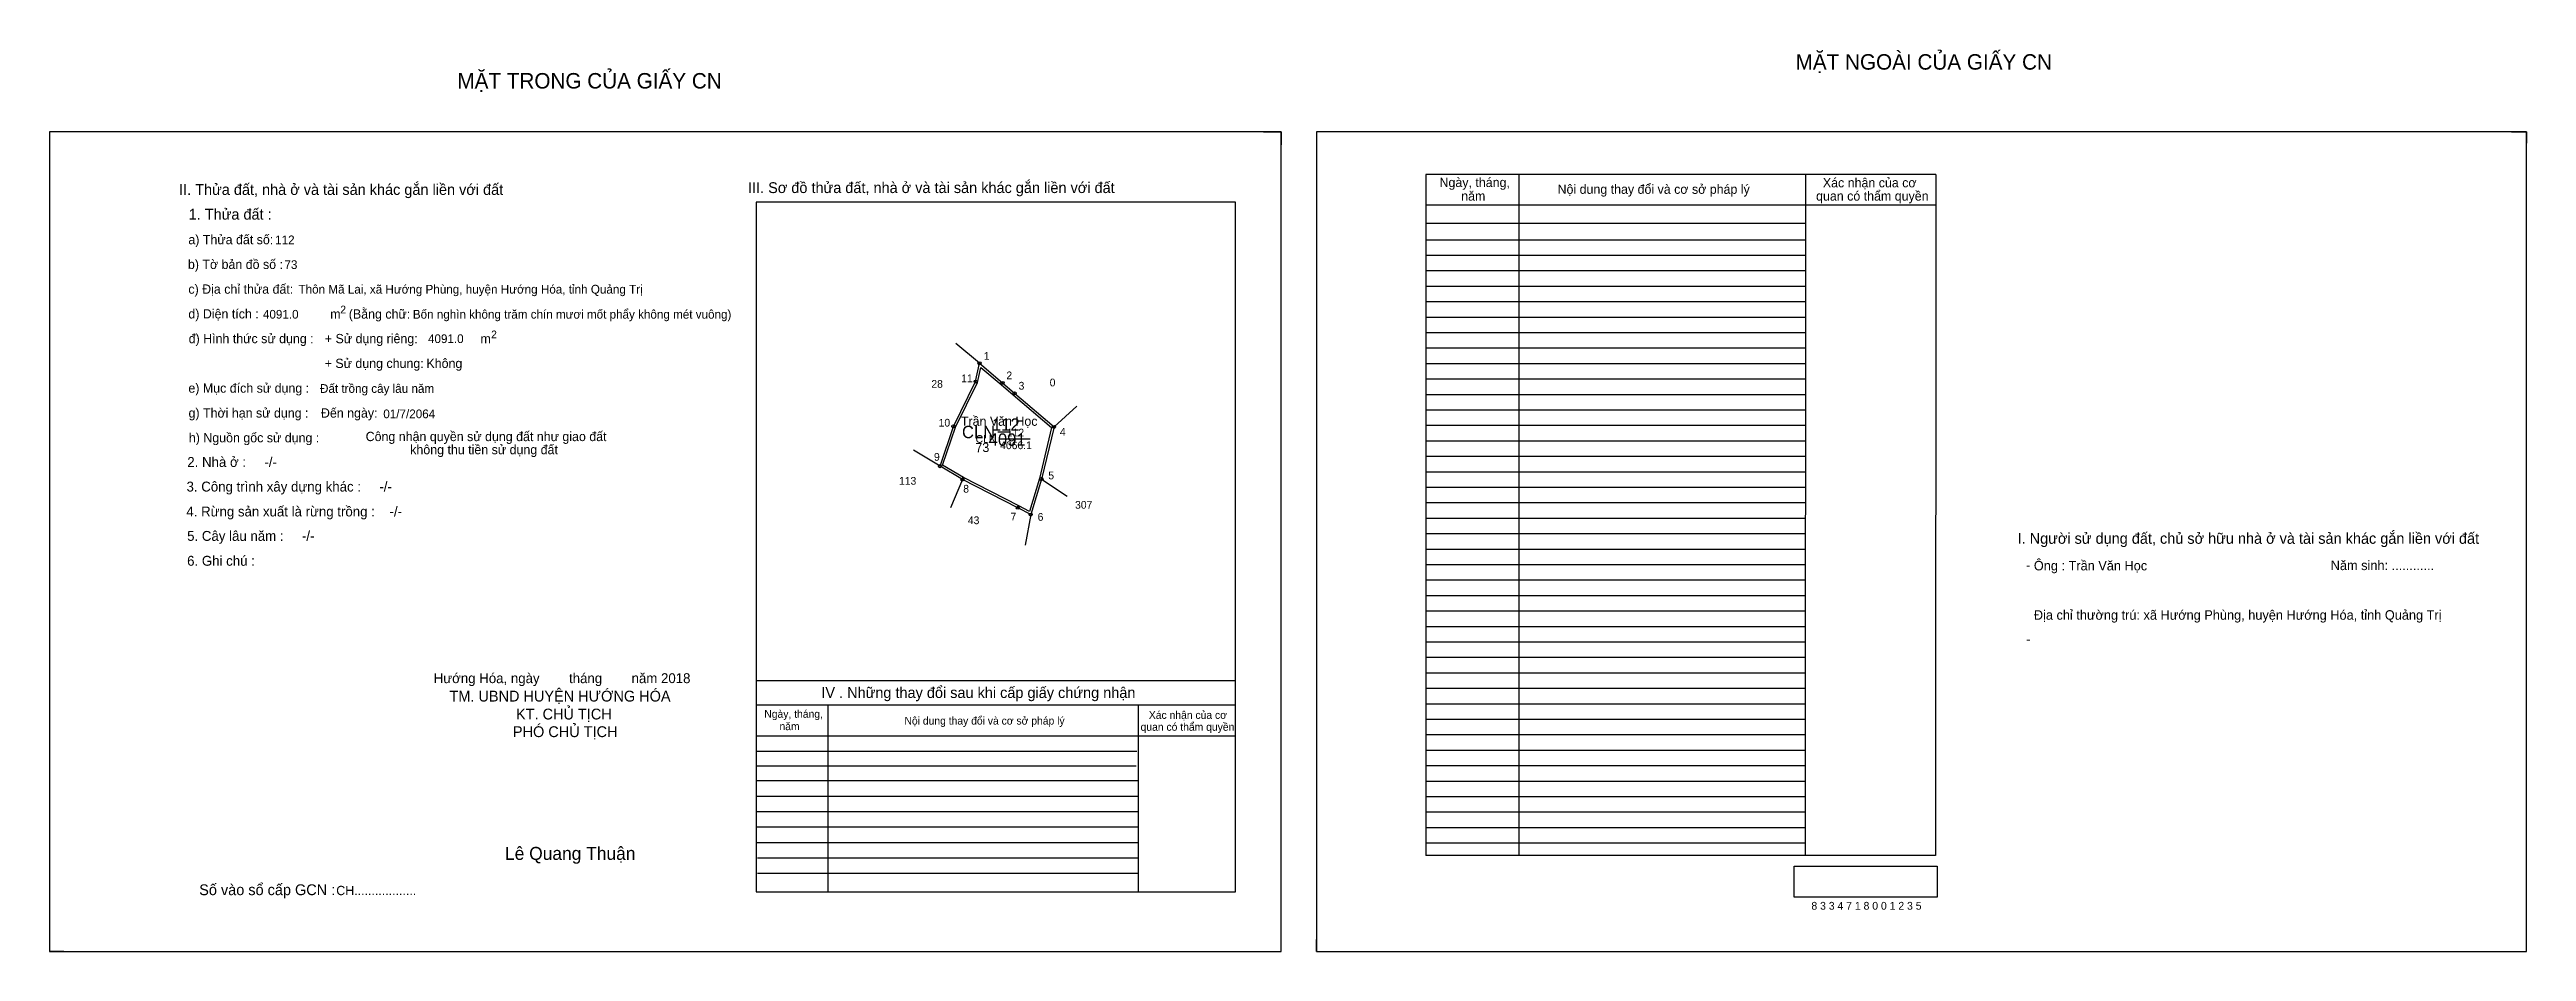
# Model space of a CAD drawing. Extents: x 533209 to 536720, y 1846507 to 1847107.
# Drawn here: x 535119 to 536720, y 1846523 to 1847107 of the extents above.
import ezdxf

# ---------------------------------------------------------------- set-up
doc = ezdxf.new("R2010")
doc.units = 0
for name, color, linetype in [('Default', 7, 'Continuous'), ('Level 10', 7, 'Continuous'), ('Level 11', 7, 'Continuous'), ('Level 13', 7, 'Continuous'), ('Level 2', 7, 'Continuous'), ('Level 27', 7, 'Continuous'), ('Level 3', 7, 'Continuous'), ('Level 36', 7, 'Continuous'), ('Level 4', 7, 'Continuous'), ('Level 5', 7, 'Continuous'), ('Level 55', 7, 'Continuous'), ('Level 6', 7, 'Continuous'), ('Level 7', 7, 'Continuous'), ('Level 8', 7, 'Continuous'), ('Level 9', 7, 'Continuous')]:
    doc.layers.add(name, color=color, linetype=linetype)

msp = doc.modelspace()

# ---------------------------------------------------------------- linework, layer by layer
at = {"layer": 'Level 10'}
for p, q in [((535903.5, 1847053.5), (535914.9, 1847053.5)), ((535914.9, 1847053.5), (535914.9, 1847045.1)), ((536710.3, 1847053.5), (536719.9, 1847053.5)), ((536719.9, 1847053.5), (536719.9, 1847046.1)), ((535719.9, 1846903.8), (535734.8, 1846891.1)), ((535118.7, 1846531.3), (535118.7, 1846523.5)), ((535127.9, 1846523.5), (535118.7, 1846523.5)), ((535937.7, 1846523.5), (535937.7, 1846531.3)), ((535937.7, 1846523.5), (535944.7, 1846523.5))]:
    msp.add_line(p, q, dxfattribs=at)
for points in [[(535118.7, 1846523.5), (535914.9, 1846523.5), (535914.9, 1847053.5), (535118.7, 1847053.5)], [(535937.7, 1846523.5), (536719.9, 1846523.5), (536719.9, 1847053.5), (535937.7, 1847053.5)], [(535760, 1846829), (535753, 1846806), (535744.7, 1846810.4), (535708.9, 1846828.7), (535694.4, 1846837.3), (535703, 1846863), (535717.4, 1846892), (535719.9, 1846903.8), (535734.8, 1846891.1), (535742.6, 1846884.4), (535768.1, 1846862.7)], [(535758.6, 1846829.4), (535752.2, 1846808), (535745.3, 1846811.6), (535709.5, 1846829.9), (535696.1, 1846838), (535704.3, 1846862.5), (535718.7, 1846891.5), (535720.8, 1846901.2), (535733.9, 1846890), (535741.7, 1846883.4), (535766.5, 1846862.2)]]:
    msp.add_lwpolyline(points, close=True, dxfattribs=at)
at = {"layer": 'Level 11'}
for centre in [(535719.9, 1846903.8), (535717.4, 1846892), (535734.8, 1846891.1), (535742.6, 1846884.4), (535703, 1846863), (535768.1, 1846862.7), (535694.4, 1846837.3), (535708.9, 1846828.7), (535760, 1846829), (535760, 1846829), (535744.7, 1846810.4), (535753, 1846806)]:
    msp.add_circle(centre, 1, dxfattribs=at)
at = {"layer": 'Level 27'}
for p, q in [((535719.9, 1846903.8), (535704.7, 1846916.7)), ((535768.1, 1846862.7), (535782.9, 1846876.1)), ((535694.4, 1846837.3), (535677.3, 1846847.6)), ((535708.9, 1846828.7), (535701.1, 1846810.3)), ((535760, 1846829), (535776.6, 1846817.9)), ((535753, 1846806), (535749.5, 1846786.3))]:
    msp.add_line(p, q, dxfattribs=at)
at = {"layer": 'Level 6'}
msp.add_lwpolyline([(536246.6, 1846578.6), (536339, 1846578.6), (536339, 1846558.7), (536246.6, 1846558.7)], close=True, dxfattribs=at)
at = {"layer": 'Level 7'}
for p, q in [((536253.7, 1846983.5), (536008.5, 1846983.5)), ((536253.7, 1846973.5), (536008.5, 1846973.5)), ((536253.7, 1846963.5), (536008.5, 1846963.5)), ((536253.7, 1846953.5), (536008.5, 1846953.5)), ((536253.7, 1846943.5), (536008.5, 1846943.5)), ((536253.7, 1846933.5), (536008.5, 1846933.5)), ((536253.7, 1846923.5), (536008.5, 1846923.5)), ((536253.7, 1846913.5), (536008.5, 1846913.5)), ((536253.7, 1846903.5), (536008.5, 1846903.5)), ((536253.7, 1846893.5), (536008.5, 1846893.5)), ((536253.7, 1846883.5), (536008.5, 1846883.5)), ((536253.7, 1846873.5), (536008.5, 1846873.5)), ((535731.8, 1846859.4), (535739.9, 1846859.4)), ((536253.7, 1846863.5), (536008.5, 1846863.5)), ((536253.7, 1846853.5), (536008.5, 1846853.5)), ((536253.7, 1846843.5), (536008.5, 1846843.5)), ((536253.7, 1846833.5), (536008.5, 1846833.5)), ((536253.7, 1846823.5), (536008.5, 1846823.5)), ((536253.7, 1846813.5), (536008.5, 1846813.5)), ((536253.7, 1846803.5), (536008.5, 1846803.5)), ((536253.7, 1846793.5), (536008.5, 1846793.5)), ((536253.7, 1846783.5), (536008.5, 1846783.5)), ((536253.7, 1846773.5), (536008.5, 1846773.5)), ((536253.7, 1846763.5), (536008.5, 1846763.5)), ((536253.7, 1846753.5), (536008.5, 1846753.5)), ((536253.7, 1846743.5), (536008.5, 1846743.5)), ((536253.7, 1846733.5), (536008.5, 1846733.5)), ((536253.7, 1846723.5), (536008.5, 1846723.5)), ((536253.7, 1846713.5), (536008.5, 1846713.5)), ((536253.7, 1846703.5), (536008.5, 1846703.5)), ((536253.7, 1846693.5), (536008.5, 1846693.5)), ((536253.7, 1846683.5), (536008.5, 1846683.5)), ((536253.7, 1846673.5), (536008.5, 1846673.5)), ((535821.7, 1846652.8), (535575.5, 1846652.8)), ((536253.7, 1846663.5), (536008.5, 1846663.5)), ((536253.7, 1846653.5), (536008.5, 1846653.5)), ((535821.2, 1846643.3), (535575.5, 1846643.3)), ((535822.5, 1846633.8), (535575.5, 1846633.8)), ((536253.7, 1846643.5), (536008.5, 1846643.5)), ((536253.7, 1846633.5), (536008.5, 1846633.5)), ((535822.5, 1846623.8), (535575.5, 1846623.8)), ((536253.7, 1846623.5), (536008.5, 1846623.5)), ((535822.5, 1846613.8), (535575.5, 1846613.8)), ((535822.5, 1846603.8), (535575.5, 1846603.8)), ((536253.7, 1846613.5), (536008.5, 1846613.5)), ((536253.7, 1846603.5), (536008.5, 1846603.5)), ((535822.5, 1846593.8), (535575.5, 1846593.8)), ((536253.7, 1846593.5), (536008.5, 1846593.5)), ((535822.5, 1846583.8), (535576.3, 1846583.8)), ((535822.5, 1846573.8), (535576.3, 1846573.8))]:
    msp.add_line(p, q, dxfattribs=at)
at = {"layer": 'Level 8'}
for p, q in [((536338.1, 1847026), (536008.5, 1847026)), ((536008.5, 1847026), (536008.5, 1846585.5)), ((536068.5, 1847026), (536068.5, 1846585.5)), ((536253.9, 1847025.8), (536253.7, 1846585.5)), ((536338.1, 1847026), (536337.9, 1846585.5)), ((535885.5, 1847008.1), (535575.5, 1847008.1)), ((535575.5, 1847008.1), (535575.5, 1846562.1)), ((535885.5, 1846562.1), (535885.5, 1847008.1)), ((536338.1, 1847006), (536008.5, 1847006)), ((536253.7, 1846994.2), (536008.5, 1846994.2)), ((535885.5, 1846698.5), (535575.5, 1846698.5)), ((535885.5, 1846682.8), (535575.5, 1846682.8)), ((535621.8, 1846682.8), (535621.8, 1846562.1)), ((535822.5, 1846682.8), (535822.5, 1846562.1)), ((535885.5, 1846662.8), (535575.5, 1846662.8)), ((536337.9, 1846585.5), (536008.5, 1846585.5)), ((535575.5, 1846562.1), (535885.5, 1846562.1))]:
    msp.add_line(p, q, dxfattribs=at)
at = {"layer": 'Level 9'}
msp.add_line((535733.3, 1846854.9), (535752.7, 1846854.9), dxfattribs=at)

# ---------------------------------------------------------------- texts
at = {"layer": 'Default'}
for s, p in [('e) Mục đích sử dụng :', (535208.5, 1846884.8)), ('g) Thời hạn sử dụng :', (535208.6, 1846868.7)), ('Đến ngày:', (535294.2, 1846868.7)), ('h) Nguồn gốc sử dụng :', (535208.8, 1846852.7)), ('Công nhận quyền sử dụng đất như giao đất', (535323.1, 1846853.5)), ('không thu tiền sử dụng đất', (535351.9, 1846845))]:
    msp.add_text(s, height=6, dxfattribs=at).set_placement(p)
at = {"layer": 'Level 13'}
for s, p in [('CLN', (535717.4, 1846852.4)), ('112', (535737.6, 1846856.5)), ('4066.1', (535733.3, 1846848.3))]:
    msp.add_text(s, height=5, dxfattribs=at).set_placement(p)
at = {"layer": 'Level 2'}
msp.add_text('Trần Văn Học', height=6, dxfattribs=at).set_placement((535707.9, 1846863.4))
at = {"layer": 'Level 3'}
msp.add_text('CLN ', height=8, dxfattribs=at).set_placement((535708.6, 1846855.4))
at = {"layer": 'Level 36'}
for s, p in [('28', (535688.8, 1846888)), ('0', (535765.3, 1846888.9)), ('113', (535667.9, 1846825.3)), ('307', (535781.7, 1846809.8)), ('43', (535712.4, 1846799.8))]:
    msp.add_text(s, height=5, dxfattribs=at).set_placement(p)
at = {"layer": 'Level 4'}
msp.add_text('112', height=8, dxfattribs=at).set_placement((535728, 1846860.2))
at = {"layer": 'Level 5'}
msp.add_text('4091', height=8, dxfattribs=at).set_placement((535725.9, 1846850.5))
at = {"layer": 'Level 55'}
for s, height, p in [('1', 0.8, (535719.7, 1846903.8)), ('11', 0.8, (535716.9, 1846892)), ('28', 0.22, (535717.2, 1846891.8)), ('28', 0.22, (535717.2, 1846891.8)), ('28', 0.22, (535719.8, 1846903.6)), ('28', 0.22, (535719.8, 1846903.6)), ('0', 0.22, (535719.9, 1846903.6)), ('0', 0.22, (535719.9, 1846903.6)), ('2', 0.8, (535734.5, 1846891.1)), ('0', 0.22, (535734.7, 1846890.9)), ('0', 0.22, (535734.7, 1846890.9)), ('3', 0.8, (535742.4, 1846884.4)), ('0', 0.22, (535742.5, 1846884.2)), ('0', 0.22, (535742.5, 1846884.2)), ('10', 0.8, (535702.4, 1846863)), ('28', 0.22, (535702.8, 1846862.8)), ('28', 0.22, (535702.8, 1846862.8)), ('4', 0.8, (535767.8, 1846862.7)), ('0', 0.22, (535768, 1846862.5)), ('0', 0.22, (535768, 1846862.5)), ('9', 0.8, (535694.2, 1846837.3)), ('113', 0.22, (535694.2, 1846837.1)), ('28', 0.22, (535694.3, 1846837.1)), ('28', 0.22, (535694.3, 1846837.1)), ('8', 0.8, (535708.6, 1846828.7)), ('43', 0.22, (535708.7, 1846828.5)), ('113', 0.22, (535708.6, 1846828.5)), ('5', 0.8, (535759.7, 1846829)), ('307', 0.22, (535759.8, 1846828.8)), ('7', 0.8, (535744.4, 1846810.4)), ('43', 0.22, (535744.5, 1846810.1)), ('6', 0.8, (535752.7, 1846806)), ('307', 0.22, (535752.8, 1846805.8)), ('43', 0.22, (535752.9, 1846805.8))]:
    msp.add_text(s, height=height, dxfattribs=at).set_placement(p)
at = {"layer": 'Level 6'}
for s, height, p in [('112', 5.63, (535264.6, 1846980.8)), ('73', 5.63, (535270.6, 1846964.8)), ('Thôn Mã Lai, xã Hướng Phùng, huyện Hướng Hóa, tỉnh Quảng Trị', 5.64, (535279.7, 1846948.9)), ('4091.0', 5.63, (535256.7, 1846932.7)), ('Bốn nghìn không trăm chín mươi mốt phẩy không mét vuông)', 5.632, (535353.6, 1846932.7)), ('4091.0', 5.63, (535363.4, 1846916.9)), ('Đất trồng cây lâu năm', 5.64, (535293.6, 1846884.7)), ('01/7/2064', 5.64, (535334.5, 1846868.3)), ('Ông : Trần Văn Học', 6.16, (536401.5, 1846769.9)), ('Năm sinh: ............', 6.16, (536593.4, 1846770.1)), ('Địa chỉ thường trú: xã Hướng Phùng, huyện Hướng Hóa, tỉnh Quảng Trị', 6.16, (536401.5, 1846738)), ('8 3 3 4 7 1 8 0 0 1 2 3 5', 5.04, (536257.7, 1846550.5))]:
    msp.add_text(s, height=height, dxfattribs=at).set_placement(p)
at = {"layer": 'Level 7'}
for s, height, p in [('MẶT NGOÀI CỦA GIẤY CN', 10, (536247.5, 1847093.7)), ('MẶT TRONG CỦA GIẤY CN', 10, (535382.4, 1847081.5)), ('II. Thửa đất, nhà ở và tài sản khác gắn liền với đất', 7, (535202.5, 1847012.7)), ('III. Sơ đồ thửa đất, nhà ở và tài sản khác gắn liền với đất', 7, (535570.3, 1847013.9)), ('Ngày, tháng,', 6, (536017.3, 1847017.8)), ('Nội dung thay đổi và cơ sở pháp lý', 6, (536093.6, 1847013.4)), ('Xác nhận của cơ', 6, (536265.1, 1847017.6)), ('1. Thửa đất :', 7, (535208.7, 1846996.7)), ('năm', 6, (536031.3, 1847009)), (' quan có thẩm quyền', 6, (536258.5, 1847009)), ('a) Thửa đất số:', 6, (535208.5, 1846980.8)), ('b) Tờ bản đồ số :', 6, (535208.2, 1846964.8)), ('c) Địa chỉ thửa đất:', 6, (535208.5, 1846948.8)), ('d) Diện tích :', 6, (535208.5, 1846932.8)), ('m', 6, (535300.2, 1846932.7)), ('2', 5, (535306.7, 1846936.1)), ('(Bằng chữ:', 6, (535312.2, 1846932.7)), ('đ) Hình thức sử dụng :', 6, (535208.7, 1846916.8)), ('+ Sử dụng riêng:', 6, (535296.7, 1846916.8)), ('m', 6, (535397.3, 1846916.7)), ('2', 5, (535404.2, 1846920)), ('+ Sử dụng chung:', 6, (535296.6, 1846900.8)), ('Không', 6, (535362.4, 1846900.8)), ('2. Nhà ở :     -/-', 6.4, (535207.8, 1846836.8)), ('3. Công trình xây dựng khác :     -/-', 6.4, (535207.3, 1846820.9)), ('4. Rừng sản xuất là rừng trồng :    -/-', 6.4, (535207.2, 1846804.8)), ('5. Cây lâu năm :     -/-', 6.4, (535207.7, 1846789)), ('I. Người sử dụng đất, chủ sở hữu nhà ở và tài sản khác gắn liền với đất', 7, (536391, 1846787.1)), ('6. Ghi chú :', 6.4, (535207.7, 1846772.9)), ('-', 6.4, (536396.4, 1846770.1)), ('-', 6.4, (536396.5, 1846722.3)), ('Hướng Hóa, ngày        tháng        năm 2018', 6.4, (535367.1, 1846697)), ('TM. UBND HUYỆN HƯỚNG HÓA', 7, (535377.3, 1846685.1)), ('KT. CHỦ TỊCH', 7, (535420.3, 1846673.5)), ('IV . Những thay đổi sau khi cấp giấy chứng nhận', 7, (535617.7, 1846687.4)), ('PHÓ CHỦ TỊCH', 7, (535418.3, 1846662.1)), ('Ngày, tháng,', 5, (535580.8, 1846674.6)), ('năm', 5, (535590.6, 1846666.6)), ('Nội dung thay đổi và cơ sở pháp lý', 5, (535671.4, 1846670.2)), (' quan có thẩm quyền', 5, (535822.2, 1846666.2)), ('Xác nhận của cơ', 5, (535829.4, 1846673.9)), ('Lê Quang Thuận', 8.4, (535413.2, 1846582.7)), ('Số vào sổ cấp GCN :', 7, (535215.5, 1846559.9)), ('CH..................', 6, (535304.1, 1846559.9))]:
    msp.add_text(s, height=height, dxfattribs=at).set_placement(p)
msp.add_text('73', height=6, rotation=2, dxfattribs=at).set_placement((535717.4, 1846846.2))
at = {"layer": 'Level 9'}
for s, p in [('1', (535722.7, 1846906.1)), ('11', (535708.1, 1846891.6)), ('2', (535737.3, 1846893.5)), ('3', (535745.2, 1846886.8)), ('10', (535693.5, 1846862.9)), ('4', (535771.9, 1846857)), ('9', (535690.5, 1846840.8)), ('8', (535709.4, 1846820.2)), ('5', (535764.4, 1846828.8)), ('7', (535740, 1846802.2)), ('6', (535757.5, 1846802))]:
    msp.add_text(s, height=5, dxfattribs=at).set_placement(p)

doc.saveas('drawing.dxf')
